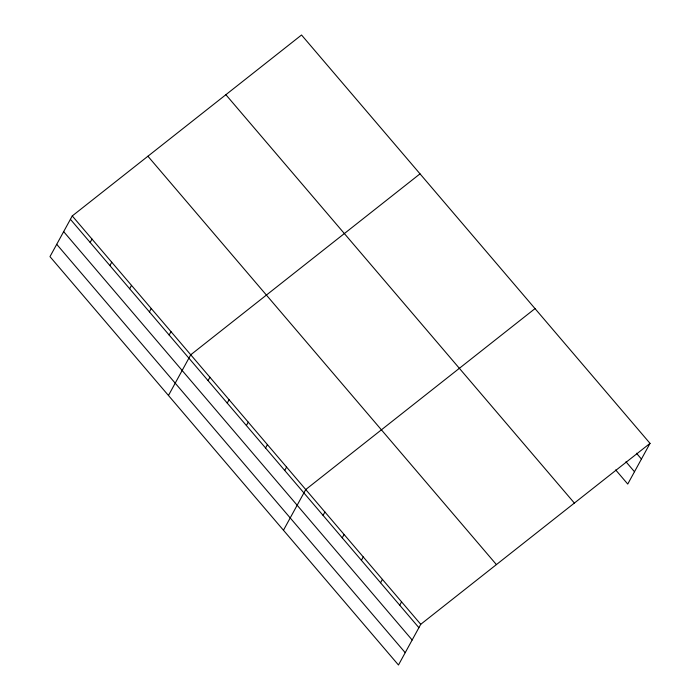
<?xml version="1.0" encoding="UTF-8"?>
<svg xmlns="http://www.w3.org/2000/svg" width="700" height="700" viewBox="0 0 700 700"><rect width="100%" height="100%" fill="white"/><g stroke="black" fill="none" stroke-linecap="round" stroke-linejoin="round"><path stroke-width="1.05" d="M72.257 215.941L49.971 256.629L398.466 665L420.744 624.304L650.029 443.371L301.534 35L72.257 215.941L420.744 624.304M90.151 242.454L91.998 239.076M109.9 265.589L111.746 262.22M129.649 288.733L131.495 285.364M149.398 311.876L151.244 308.499M169.146 335.011L170.992 331.642M168.464 395.474L190.741 354.786L420.017 173.845M208.058 380.616L209.912 377.239M227.229 403.078L229.075 399.7M246.4 425.539L248.246 422.161M265.562 448L267.409 444.623M284.734 470.461L286.58 467.084M283.465 530.241L305.743 489.545L535.028 308.604M323.067 515.375L324.914 512.006M342.23 537.836L344.076 534.468M361.401 560.298L363.248 556.92M380.564 582.759L382.41 579.381M399.735 605.22L401.581 601.843M650.029 443.371L627.742 484.059L615.676 469.919M636.466 453.233L641.436 459.06M625.975 461.764L634.489 471.748M225.873 94.71L574.367 503.073M147.919 156.231L496.414 564.594M70.402 219.31L418.898 627.681M63.665 231.63L412.16 639.992M56.717 244.318L405.213 652.68"/></g></svg>
